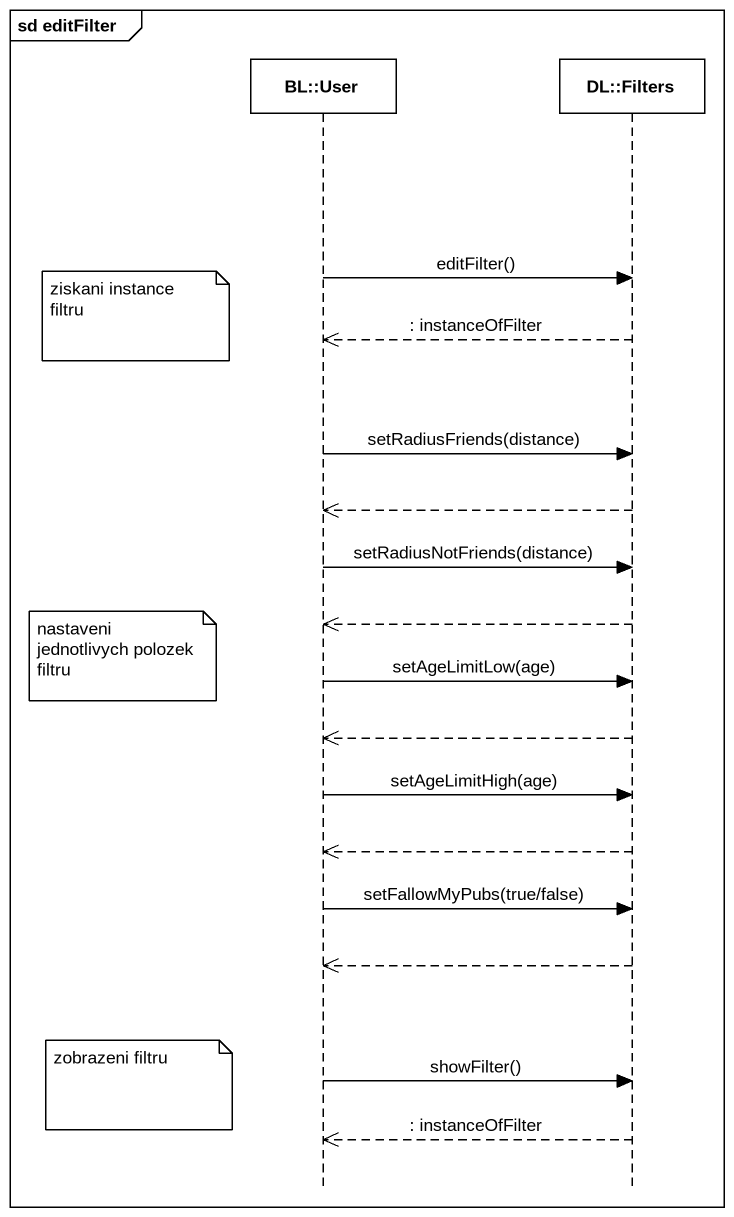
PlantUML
@startuml
mainframe sd editFilter
hide footbox
participant "BL::User" as BL_User
participant "DL::Filters" as DL_Filters

BL_User -> DL_Filters : editFilter()
note left of BL_User : ziskani instance filtru
DL_Filters -->> BL_User : : instanceOfFilter
BL_User -> DL_Filters : setRadiusFriends(distance)
DL_Filters -->> BL_User
BL_User -> DL_Filters : setRadiusNotFriends(distance)
DL_Filters -->> BL_User
note left of BL_User : nastaveni jednotlivych polozek filtru
BL_User -> DL_Filters : setAgeLimitLow(age)
DL_Filters -->> BL_User
BL_User -> DL_Filters : setAgeLimitHigh(age)
DL_Filters -->> BL_User
BL_User -> DL_Filters : setFallowMyPubs(true/false)
DL_Filters -->> BL_User
BL_User -> DL_Filters : showFilter()
note left of BL_User : zobrazeni filtru
DL_Filters -->> BL_User : : instanceOfFilter
@enduml
